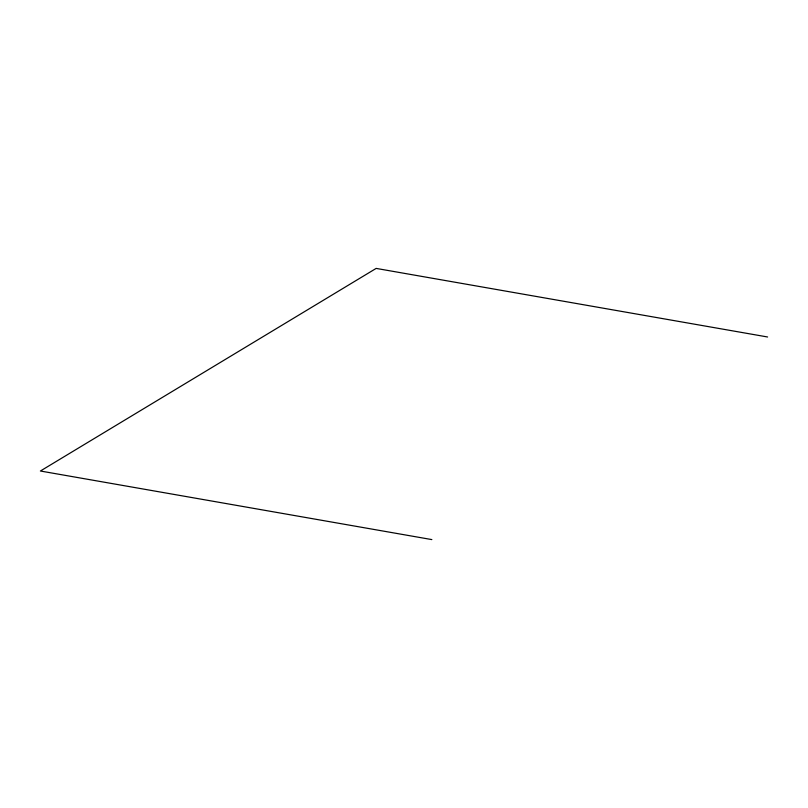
<?xml version="1.0" encoding="UTF-8"?>
<svg xmlns="http://www.w3.org/2000/svg" width="808" height="808" viewBox="0 0 808 808"><rect width="100%" height="100%" fill="white"/><g stroke="black" fill="none" stroke-linecap="round" stroke-linejoin="round"><path stroke-width="1.21" d="M767.6 336.986L376.154 268.408L40.4 471.014L431.846 539.592"/></g></svg>
